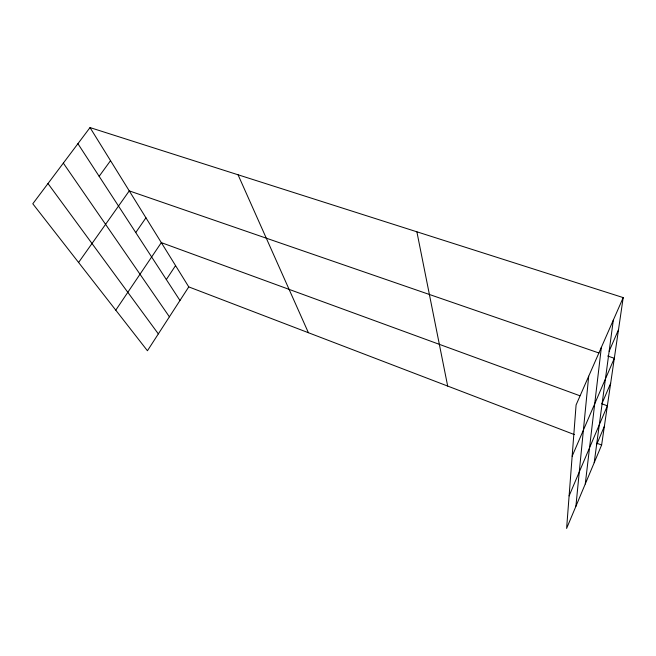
<?xml version="1.0" encoding="UTF-8"?>
<svg xmlns="http://www.w3.org/2000/svg" width="656" height="656" viewBox="0 0 656 656"><rect width="100%" height="100%" fill="white"/><g stroke="black" fill="none" stroke-linecap="round" stroke-linejoin="round"><path stroke-width="0.98" d="M575.894 506.325L588.694 376.216M585.275 483.98L601.355 347.377M594.205 462.701L613.319 320.103M623.2 297.594L576.083 404.949L566.612 528.424L601.626 445.03L623.2 297.594L90.02 127.576L32.8 203.77L147.436 350.747L188.764 286.893L90.02 127.576M596.624 444.637L604.365 426.31M569.113 495.895L607.366 405.81L601.683 403.727M602.208 403.038L610.662 383.243M572.155 456.191L614.319 358.299L607.628 355.995M609.153 351.214L618.501 329.689M166.337 279.554L175.562 265.59M115.776 310.157L161.327 242.622L579.888 395.757M135.751 232.56L145.944 217.8M78.589 262.474L129.257 190.88L599.035 353.026M99.146 176.308L110.528 160.663M188.764 286.893L574.353 434.584M596.919 443.235L601.626 445.03M47.986 183.541L158.342 333.904M63.329 163.114L169.396 316.815M77.916 143.689L179.965 300.489M238.046 174.775L308.402 332.715M416.88 231.806L447.679 386.064"/></g></svg>
